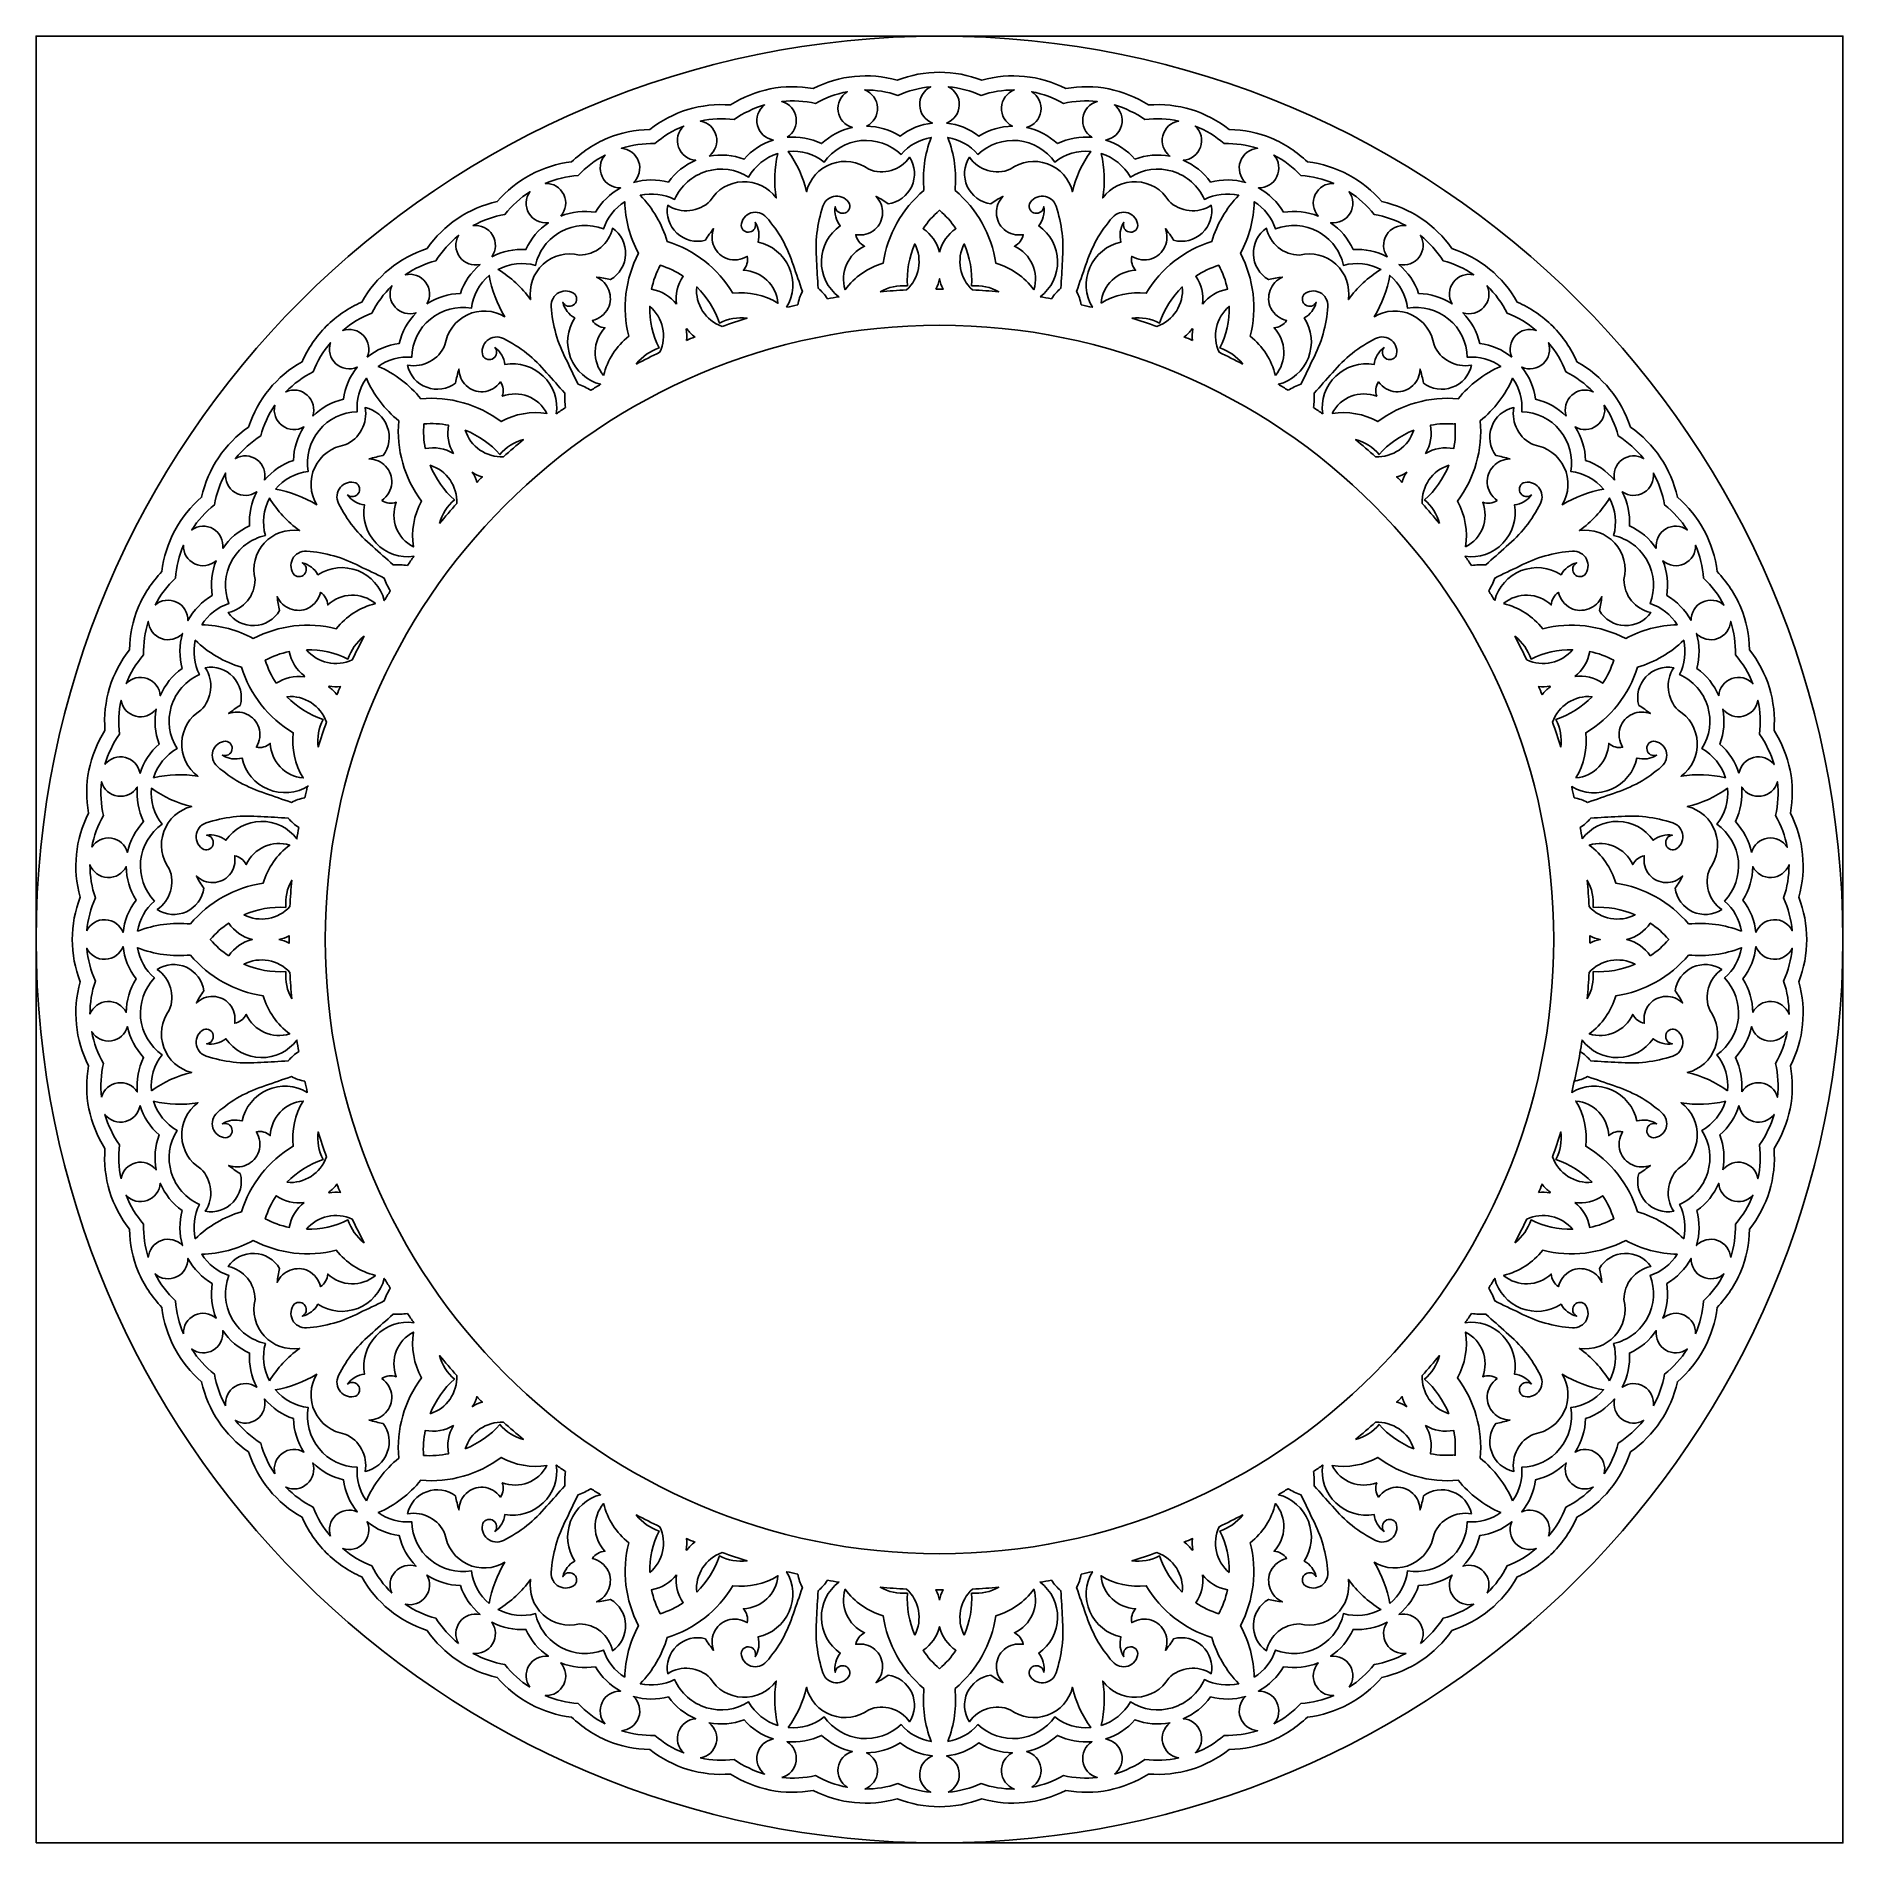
# Model space of a CAD drawing. Extents: x -500 to 500, y -500 to 500.
import ezdxf

# ---------------------------------------------------------------- set-up
doc = ezdxf.new("R2010")
doc.units = 0
doc.layers.add('LAYER_1', color=18, linetype='CONTINUOUS')

msp = doc.modelspace()

# ---------------------------------------------------------------- linework, layer by layer
at = {"layer": 'LAYER_1'}
for points in [[(0, 500, 0.41421), (-500, 0, 0.41421), (0, -500, 0.41421), (500, 0, 0.41421)], [(-183.7, -443.5, 0.09388), (-160.4, -448.3, 0.18943), (-115.7, -461.9, 0.18943), (-69.9, -471, 0.18943), (-23.4, -475.6, 0.09388), (0, -480, 0.09388), (23.4, -475.6, 0.18943), (69.9, -471, 0.18943), (115.7, -461.9, 0.18943), (160.4, -448.3, 0.09388), (183.7, -443.5, 0.09388), (203.6, -430.4, 0.18943), (244.8, -408.4, 0.18943), (283.6, -382.4, 0.18943), (319.8, -352.8, 0.09388), (339.4, -339.4, 0.09388), (352.8, -319.8, 0.18943), (382.4, -283.6, 0.18943), (408.4, -244.8, 0.18943), (430.4, -203.6, 0.09388), (443.5, -183.7, 0.09388), (448.3, -160.4, 0.18943), (461.9, -115.7, 0.18943), (471, -69.9, 0.18943), (475.6, -23.4, 0.09388), (480, 0, 0.09388), (475.6, 23.4, 0.18943), (471, 69.9, 0.18943), (461.9, 115.7, 0.18943), (448.3, 160.4, 0.09388), (443.5, 183.7, 0.09388), (430.4, 203.6, 0.18943), (408.4, 244.8, 0.18943), (382.4, 283.6, 0.18943), (352.8, 319.8, 0.09388), (339.4, 339.4, 0.09388), (319.8, 352.8, 0.18943), (283.6, 382.4, 0.18943), (244.8, 408.4, 0.18943), (203.6, 430.4, 0.09388), (183.7, 443.5, 0.09388), (160.4, 448.3, 0.18943), (115.7, 461.9, 0.18943), (69.9, 471, 0.18943), (23.4, 475.6, 0.09388), (0, 480, 0.09388), (-23.4, 475.6, 0.18943), (-69.9, 471, 0.18943), (-115.7, 461.9, 0.18943), (-160.4, 448.3, 0.09388), (-183.7, 443.5, 0.09388), (-203.6, 430.4, 0.18943), (-244.8, 408.4, 0.18943), (-283.6, 382.4, 0.18943), (-319.8, 352.8, 0.09388), (-339.4, 339.4, 0.09388), (-352.8, 319.8, 0.18943), (-382.4, 283.6, 0.18943), (-408.4, 244.8, 0.18943), (-430.4, 203.6, 0.09388), (-443.5, 183.7, 0.09388), (-448.3, 160.4, 0.18943), (-461.9, 115.7, 0.18943), (-471, 69.9, 0.18943), (-475.6, 23.4, 0.09388), (-480, 0, 0.09388), (-475.6, -23.4, 0.18943), (-471, -69.9, 0.18943), (-461.9, -115.7, 0.18943), (-448.3, -160.4, 0.09388), (-443.5, -183.7, 0.09388), (-430.4, -203.6, 0.18943), (-408.4, -244.8, 0.18943), (-382.4, -283.6, 0.18943), (-352.8, -319.8, 0.09388), (-339.4, -339.4, 0.09388), (-319.8, -352.8, 0.18943), (-283.6, -382.4, 0.18943), (-244.8, -408.4, 0.18943), (-203.6, -430.4, 0.09388)], [(-40.4, 450.1, 0.65539), (-41.4, 470.2, -0.08407), (-23, 467.2, -0.08407), (-4.8, 472, 0.65539), (-3.9, 451.9, 0.13687), (-21.8, 444.7, 0.13687)], [(3.9, 451.9, 0.65539), (4.8, 472, -0.08407), (23, 467.2, -0.08407), (41.4, 470.2, 0.65539), (40.4, 450.1, 0.13687), (21.8, 444.7, 0.13687)], [(-127.5, 433.6, 0.65539), (-132.4, 453, -0.08407), (-113.7, 453.8, -0.08407), (-96.8, 461.9, 0.65539), (-92, 442.5, 0.13687), (-108.2, 431.9, 0.13687)], [(-84.4, 444, 0.65539), (-87.3, 463.8, -0.08407), (-68.6, 462.7, -0.08407), (-51.1, 469.2, 0.65539), (-48.2, 449.4, 0.13687), (-65.3, 440.5, 0.13687)], [(65.3, 440.5, 0.13687), (48.2, 449.4, 0.65539), (51.1, 469.2, -0.08407), (68.6, 462.7, -0.08407), (87.3, 463.8, 0.65539), (84.4, 444, 0.13687)], [(108.2, 431.9, 0.13687), (92, 442.5, 0.65539), (96.8, 461.9, -0.08407), (113.7, 453.8, -0.08407), (132.4, 453, 0.65539), (127.5, 433.6, 0.13687)], [(-169.4, 419, -0.13687), (-150, 419.2, -0.13687), (-134.9, 431.3, -0.65539), (-141.6, 450.2, 0.08407), (-157.6, 440.5, 0.08407), (-176.1, 437.9, -0.65539)], [(150, 419.2, 0.13687), (134.9, 431.3, 0.65539), (141.6, 450.2, -0.08407), (157.6, 440.5, -0.08407), (176.1, 437.9, 0.65539), (169.4, 419, 0.13687)], [(-52.2, 359.6, -0.3797), (-41.5, 383.7, -0.22893), (-46.4, 390.1, 0.2121), (-35.7, 392.9, 0.42103), (-35.1, 411.3, -0.03662), (-28.4, 407.2, 0.55065), (-16.6, 433, -0.35267), (-39.2, 426.3, 0.53669), (-73.6, 413.9, 0.09784), (-83.7, 436.2, -0.19093), (-63.8, 430.3, -0.45854), (-21.3, 434.5, -0.17546), (-4.6, 443.9, 0.11849), (-8.6, 414.6, 0.18438), (-31.2, 374.3, 0.16401)], [(52.2, 359.6, 0.16401), (31.2, 374.3, 0.18438), (8.6, 414.6, 0.11849), (4.6, 443.9, -0.17546), (21.3, 434.5, -0.45854), (63.8, 430.3, -0.19093), (83.7, 436.2, 0.09784), (73.6, 413.9, 0.53669), (39.2, 426.3, -0.35267), (16.6, 433, 0.55065), (28.4, 407.2, -0.03662), (35.1, 411.3, 0.42103), (35.7, 392.9, 0.2121), (46.4, 390.1, -0.22893), (41.5, 383.7, -0.3797)], [(-209.6, 400.4, 0.65539), (-218.2, 418.5, -0.08407), (-200, 422.9, -0.08407), (-185.1, 434.2, 0.65539), (-176.5, 416, 0.13687), (-190.4, 402.5, 0.13687)], [(-114.4, 357.7, 0.18438), (-150.7, 386.4, 0.11849), (-165.6, 411.9, -0.17546), (-146.6, 409.6, -0.45854), (-105.7, 422, -0.19093), (-89.5, 435, 0.09784), (-90.4, 410.5, 0.53669), (-126.9, 408.8, -0.35267), (-150.4, 406.4, 0.55065), (-129.6, 387, -0.03662), (-125, 393.5, 0.42103), (-117.4, 376.7, 0.2121), (-106.4, 378.1, -0.22893), (-108.5, 370.4, -0.3797), (-89.4, 352.2, 0.16401)], [(89.4, 352.2, -0.16401), (114.4, 357.7, -0.18438), (150.7, 386.4, -0.11849), (165.6, 411.9, 0.17546), (146.6, 409.6, 0.45854), (105.7, 422, 0.19093), (89.5, 435, -0.09784), (90.4, 410.5, -0.53669), (126.9, 408.8, 0.35267), (150.4, 406.4, -0.55065), (129.6, 387, 0.03662), (125, 393.5, -0.42103), (117.4, 376.7, -0.2121), (106.4, 378.1, 0.22893), (108.5, 370.4, 0.3797)], [(190.4, 402.5, 0.13687), (176.5, 416, 0.65539), (185.1, 434.2, -0.08407), (200, 422.9, -0.08407), (218.2, 418.5, 0.65539), (209.6, 400.4, 0.13687)], [(-247.8, 377.9, 0.65539), (-258.2, 395.1, -0.08407), (-240.5, 401.3, -0.08407), (-226.7, 413.9, 0.65539), (-216.5, 396.7, 0.13687), (-228.9, 381.9, 0.13687)], [(-61.9, 354.6, 0.05406), (-67.2, 360.5, -0.00309), (-68, 375.6, -0.1064), (-64.5, 405.9, -0.6728), (-49.8, 407.1, -0.44674), (-52.9, 402, -0.44674), (-57.7, 405.7, 0.21154), (-54.9, 395, 0.51272), (-55.7, 355.7, 0.00435)], [(55.7, 355.7, 0.51272), (54.9, 395, 0.21154), (57.7, 405.7, -0.44674), (52.9, 402, -0.44674), (49.8, 407.1, -0.6728), (64.5, 405.9, -0.1064), (68, 375.6, -0.00309), (67.2, 360.5, 0.05406), (61.9, 354.6, 0.00435)], [(228.9, 381.9, 0.13687), (216.5, 396.7, 0.65539), (226.7, 413.9, -0.08407), (240.5, 401.3, -0.08407), (258.2, 395.1, 0.65539), (247.8, 377.9, 0.13687)], [(-185.9, 312.2, -0.16401), (-172, 333.9, -0.18438), (-166.6, 379.8, -0.11849), (-174.2, 408.3, 0.17546), (-186, 393.3, 0.45854), (-223.6, 373.1, 0.19093), (-244.3, 370.9, -0.09784), (-226.3, 354.2, -0.53669), (-199.3, 378.8, 0.35267), (-181, 393.7, -0.55065), (-182.1, 365.3, 0.03662), (-189.8, 366.6, -0.42103), (-183.4, 349.4, -0.2121), (-192.1, 342.6, 0.22893), (-185.2, 338.6, 0.3797)], [(-84.6, 349.9, 0.51272), (-100.4, 386, 0.21154), (-102, 396.9, -0.44674), (-104.9, 391.6, -0.44674), (-109.8, 395.1, -0.6728), (-95.8, 399.7, -0.1064), (-80.9, 373.1, -0.00309), (-75.9, 358.7, 0.05406), (-78.5, 351.3, 0.00435)], [(0, 380.4, 0.18892), (-9.1, 393.4, -0.06784), (0, 403.6, -0.06784), (9.1, 393.4, 0.18892)], [(78.5, 351.3, 0.05406), (75.9, 358.7, -0.00309), (80.9, 373.1, -0.1064), (95.8, 399.7, -0.6728), (109.8, 395.1, -0.44674), (104.9, 391.6, -0.44674), (102, 396.9, 0.21154), (100.4, 386, 0.51272), (84.6, 349.9, 0.00435)], [(185.9, 312.2, 0.3797), (185.2, 338.6, 0.22893), (192.1, 342.6, -0.2121), (183.4, 349.4, -0.42103), (189.8, 366.6, 0.03662), (182.1, 365.3, -0.55065), (181, 393.7, 0.35267), (199.3, 378.8, -0.53669), (226.3, 354.2, -0.09784), (244.3, 370.9, 0.19093), (223.6, 373.1, 0.45854), (186, 393.3, 0.17546), (174.2, 408.3, -0.11849), (166.6, 379.8, -0.18438), (172, 333.9, -0.16401)], [(-283.7, 351.8, 0.65539), (-295.7, 367.9, -0.08407), (-278.7, 375.7, -0.08407), (-266.2, 389.7, 0.65539), (-254.3, 373.6, 0.13687), (-265.2, 357.6, 0.13687)], [(-32.8, 358.5, -0.01008), (-18.3, 359.5, 0.34183), (-13.7, 385, 0.11749), (-17.8, 361.8, 0.15018)], [(18.3, 359.5, -0.34183), (13.7, 385, -0.11749), (17.8, 361.8, -0.15018), (32.8, 358.5, 0.01008)], [(265.2, 357.6, 0.13687), (254.3, 373.6, 0.65539), (266.2, 389.7, -0.08407), (278.7, 375.7, -0.08407), (295.7, 367.9, 0.65539), (283.7, 351.8, 0.13687)], [(-145.6, 351.6, 0.18892), (-159.4, 359.9, -0.07014), (-154.6, 373.2, -0.07014), (-141.8, 367.1, 0.18892)], [(145.6, 351.6, -0.18892), (159.4, 359.9, 0.07014), (154.6, 373.2, 0.07014), (141.8, 367.1, -0.18892)], [(-316.8, 322.3, 0.65539), (-330.3, 337.1, -0.08407), (-314.2, 346.6, -0.08407), (-303.1, 361.8, 0.65539), (-289.7, 346.9, 0.13687), (-299, 329.9, 0.13687)], [(-287.1, 299.3, -0.18438), (-242.6, 286.7, -0.16401), (-217.3, 291.2, 0.3797), (-242, 300.7, 0.22893), (-243, 308.6, -0.2121), (-252.6, 303.1, -0.42103), (-266, 315.7, 0.03662), (-267.8, 308, -0.55065), (-294.4, 317.9, 0.35267), (-273.7, 329.1, -0.53669), (-240.6, 344.7, -0.09784), (-249.2, 367.6, 0.19093), (-259.1, 349.4, 0.45854), (-292.1, 322.3, 0.17546), (-310.6, 317.2, -0.11849)], [(-120.3, 339.3, -0.0101), (-106.5, 343.9, 0.15162), (-121.8, 341.2, 0.11749), (-134.4, 361.2, 0.34361)], [(-2.1, 360, 0.09549), (0, 365.7, 0.09549), (2.1, 360, 0.00149), (0, 360, 0.00149)], [(106.5, 343.9, -0.15162), (121.8, 341.2, -0.11749), (134.4, 361.2, -0.34361), (120.3, 339.3, 0.0101)], [(217.3, 291.2, -0.3797), (242, 300.7, -0.22893), (243, 308.6, 0.2121), (252.6, 303.1, 0.42103), (266, 315.7, -0.03662), (267.8, 308, 0.55065), (294.4, 317.9, -0.35267), (273.7, 329.1, 0.53669), (240.6, 344.7, 0.09784), (249.2, 367.6, -0.19093), (259.1, 349.4, -0.45854), (292.1, 322.3, -0.17546), (310.6, 317.2, 0.11849), (287.1, 299.3, 0.18438), (242.6, 286.7, 0.16401)], [(316.8, 322.3, 0.13687), (299, 329.9, 0.13687), (289.7, 346.9, 0.65539), (303.1, 361.8, -0.08407), (314.2, 346.6, -0.08407), (330.3, 337.1, 0.65539)], [(-200, 307.3, -0.00309), (-206.6, 321, -0.1064), (-214.9, 350.3, -0.6728), (-201.7, 357, -0.44674), (-202.7, 351.1, -0.44674), (-208.5, 352.7, 0.21154), (-201.9, 344, 0.51272), (-187.6, 307.3, 0.00435), (-192.9, 304, 0.05406)], [(-167.8, 318.5, -0.0101), (-154.8, 325, 0.34361), (-160.4, 350.4, 0.11749), (-155.2, 327.4, 0.15162)], [(167.8, 318.5, 0.0101), (154.8, 325, -0.34361), (160.4, 350.4, -0.11749), (155.2, 327.4, -0.15162)], [(192.9, 304, 0.00435), (187.6, 307.3, 0.51272), (201.9, 344, 0.21154), (208.5, 352.7, -0.44674), (202.7, 351.1, -0.44674), (201.7, 357, -0.6728), (214.9, 350.3, -0.1064), (206.6, 321, -0.00309), (200, 307.3, 0.05406)], [(0, 340, 0.41421), (-340, 0, 0.41421), (0, -340, 0.41421), (340, 0, 0.41421)], [(-346.9, 289.7, 0.65539), (-361.8, 303.1, -0.08407), (-346.6, 314.2, -0.08407), (-337.1, 330.3, 0.65539), (-322.3, 316.8, 0.13687), (-329.9, 299, 0.13687)], [(-212.1, 290.9, 0.51272), (-240.5, 318.2, 0.21154), (-246.1, 327.6, -0.44674), (-246.8, 321.7, -0.44674), (-252.7, 323, -0.6728), (-241.4, 332.6, -0.1064), (-217.5, 313.7, -0.00309), (-207.4, 302.4, 0.05406), (-207, 294.5, 0.00435)], [(-140.1, 331.6, 0.09755), (-140.3, 337.8), (-139.7, 338, 0.09755), (-135.4, 333.5, 0.00348)], [(140.1, 331.6, 0.00348), (135.4, 333.5, 0.09755), (139.7, 338), (140.3, 337.8, 0.09755)], [(212.1, 290.9, 0.00435), (207, 294.5, 0.05406), (207.4, 302.4, -0.00309), (217.5, 313.7, -0.1064), (241.4, 332.6, -0.6728), (252.7, 323, -0.44674), (246.8, 321.7, -0.44674), (246.1, 327.6, 0.21154), (240.5, 318.2, 0.51272)], [(346.9, 289.7, 0.13687), (329.9, 299, 0.13687), (322.3, 316.8, 0.65539), (337.1, 330.3, -0.08407), (346.6, 314.2, -0.08407), (361.8, 303.1, 0.65539)], [(-367.6, 249.2, -0.09784), (-344.7, 240.6, -0.53669), (-329.1, 273.7, 0.35267), (-317.9, 294.4, -0.55065), (-308, 267.8, 0.03662), (-315.7, 266, -0.42103), (-303.1, 252.6, -0.2121), (-308.6, 243, 0.22893), (-300.7, 242, 0.3797), (-291.2, 217.3, -0.16401), (-286.7, 242.6, -0.18438), (-299.3, 287.1, -0.11849), (-317.2, 310.6, 0.17546), (-322.3, 292.1, 0.45854), (-349.4, 259.1, 0.19093)], [(291.2, 217.3, 0.16401), (286.7, 242.6, 0.18438), (299.3, 287.1, 0.11849), (317.2, 310.6, -0.17546), (322.3, 292.1, -0.45854), (349.4, 259.1, -0.19093), (367.6, 249.2, 0.09784), (344.7, 240.6, 0.53669), (329.1, 273.7, -0.35267), (317.9, 294.4, 0.55065), (308, 267.8, -0.03662), (315.7, 266, 0.42103), (303.1, 252.6, 0.2121), (308.6, 243, -0.22893), (300.7, 242, -0.3797)], [(-373.6, 254.3, 0.65539), (-389.7, 266.2, -0.08407), (-375.7, 278.7, -0.08407), (-367.9, 295.7, 0.65539), (-351.8, 283.7, 0.13687), (-357.6, 265.2, 0.13687)], [(373.6, 254.3, 0.13687), (357.6, 265.2, 0.13687), (351.8, 283.7, 0.65539), (367.9, 295.7, -0.08407), (375.7, 278.7, -0.08407), (389.7, 266.2, 0.65539)], [(-284.6, 271.7, -0.06784), (-285.4, 285.4, -0.06784), (-271.7, 284.6, 0.18892), (-269, 269, 0.18892)], [(-241.3, 267.2, -0.01008), (-230.3, 276.7, 0.15018), (-243.3, 268.4, 0.11749), (-262.5, 281.9, 0.34183)], [(241.3, 267.2, 0.34183), (262.5, 281.9, 0.11749), (243.3, 268.4, 0.15018), (230.3, 276.7, -0.01008)], [(-276.7, 230.3, -0.15018), (-268.4, 243.3, -0.11749), (-281.9, 262.5, -0.34183), (-267.2, 241.3, 0.01008)], [(276.7, 230.3, 0.01008), (267.2, 241.3, -0.34183), (281.9, 262.5, -0.11749), (268.4, 243.3, -0.15018)], [(-396.7, 216.5, 0.65539), (-413.9, 226.7, -0.08407), (-401.3, 240.5, -0.08407), (-395.1, 258.2, 0.65539), (-377.9, 247.8, 0.13687), (-381.9, 228.9, 0.13687)], [(-302.4, 207.4, -0.00309), (-313.7, 217.5, -0.1064), (-332.6, 241.4, -0.6728), (-323, 252.7, -0.44674), (-321.7, 246.8, -0.44674), (-327.6, 246.1, 0.21154), (-318.2, 240.5, 0.51272), (-290.9, 212.1, 0.00435), (-294.5, 207, 0.05406)], [(-256.1, 253, 0.09549), (-258.6, 258.6, 0.09549), (-253, 256.1, 0.00298)], [(256.1, 253, 0.00298), (253, 256.1, 0.09549), (258.6, 258.6, 0.09549)], [(294.5, 207, 0.00435), (290.9, 212.1, 0.51272), (318.2, 240.5, 0.21154), (327.6, 246.1, -0.44674), (321.7, 246.8, -0.44674), (323, 252.7, -0.6728), (332.6, 241.4, -0.1064), (313.7, 217.5, -0.00309), (302.4, 207.4, 0.05406)], [(396.7, 216.5, 0.13687), (381.9, 228.9, 0.13687), (377.9, 247.8, 0.65539), (395.1, 258.2, -0.08407), (401.3, 240.5, -0.08407), (413.9, 226.7, 0.65539)], [(-408.3, 174.2, -0.11849), (-379.8, 166.6, -0.18438), (-333.9, 172, -0.16401), (-312.2, 185.9, 0.3797), (-338.6, 185.2, 0.22893), (-342.6, 192.1, -0.2121), (-349.4, 183.4, -0.42103), (-366.6, 189.8, 0.03662), (-365.3, 182.1, -0.55065), (-393.7, 181, 0.35267), (-378.8, 199.3, -0.53669), (-354.2, 226.3, -0.09784), (-370.9, 244.3, 0.19093), (-373.1, 223.6, 0.45854), (-393.3, 186, 0.17546)], [(312.2, 185.9, -0.16401), (333.9, 172, -0.18438), (379.8, 166.6, -0.11849), (408.3, 174.2, 0.17546), (393.3, 186, 0.45854), (373.1, 223.6, 0.19093), (370.9, 244.3, -0.09784), (354.2, 226.3, -0.53669), (378.8, 199.3, 0.35267), (393.7, 181, -0.55065), (365.3, 182.1, 0.03662), (366.6, 189.8, -0.42103), (349.4, 183.4, -0.2121), (342.6, 192.1, 0.22893), (338.6, 185.2, 0.3797)], [(-434.2, 185.1, -0.08407), (-422.9, 200, -0.08407), (-418.5, 218.2, 0.65539), (-400.4, 209.6, 0.13687), (-402.5, 190.4, 0.13687), (-416, 176.5, 0.65539)], [(-357, 201.7, 0.44674), (-351.1, 202.7, 0.44674), (-352.7, 208.5, -0.21154), (-344, 201.9, -0.51272), (-307.3, 187.6, -0.00435), (-304, 192.9, -0.05406), (-307.3, 200, 0.00309), (-321, 206.6, 0.1064), (-350.3, 214.9, 0.6728)], [(307.3, 187.6, 0.00435), (304, 192.9, 0.05406), (307.3, 200, -0.00309), (321, 206.6, -0.1064), (350.3, 214.9, -0.6728), (357, 201.7, -0.44674), (351.1, 202.7, -0.44674), (352.7, 208.5, 0.21154), (344, 201.9, 0.51272)], [(416, 176.5, 0.13687), (402.5, 190.4, 0.13687), (400.4, 209.6, 0.65539), (418.5, 218.2, -0.08407), (422.9, 200, -0.08407), (434.2, 185.1, 0.65539)], [(-450.2, 141.6, -0.08407), (-440.5, 157.6, -0.08407), (-437.9, 176.1, 0.65539), (-419, 169.4, 0.13687), (-419.2, 150, 0.13687), (-431.3, 134.9, 0.65539)], [(431.3, 134.9, 0.13687), (419.2, 150, 0.13687), (419, 169.4, 0.65539), (437.9, 176.1, -0.08407), (440.5, 157.6, -0.08407), (450.2, 141.6, 0.65539)], [(-435, 89.5, -0.09784), (-410.5, 90.4, -0.53669), (-408.8, 126.9, 0.35267), (-406.4, 150.4, -0.55065), (-387, 129.6, 0.03662), (-393.5, 125, -0.42103), (-376.7, 117.4, -0.2121), (-378.1, 106.4, 0.22893), (-370.4, 108.5, 0.3797), (-352.2, 89.4, -0.16401), (-357.7, 114.4, -0.18438), (-386.4, 150.7, -0.11849), (-411.9, 165.6, 0.17546), (-409.6, 146.6, 0.45854), (-422, 105.7, 0.19093)], [(-350.4, 160.4, 0.34361), (-325, 154.8, -0.0101), (-318.5, 167.8, 0.15162), (-327.4, 155.2, 0.11749)], [(325, 154.8, 0.0101), (318.5, 167.8, -0.15162), (327.4, 155.2, -0.11749), (350.4, 160.4, -0.34361)], [(352.2, 89.4, 0.16401), (357.7, 114.4, 0.18438), (386.4, 150.7, 0.11849), (411.9, 165.6, -0.17546), (409.6, 146.6, -0.45854), (422, 105.7, -0.19093), (435, 89.5, 0.09784), (410.5, 90.4, 0.53669), (408.8, 126.9, -0.35267), (406.4, 150.4, 0.55065), (387, 129.6, -0.03662), (393.5, 125, 0.42103), (376.7, 117.4, 0.2121), (378.1, 106.4, -0.22893), (370.4, 108.5, -0.3797)], [(-367.1, 141.8, -0.18892), (-351.7, 145.3), (-351.5, 145.9, -0.18892), (-359.9, 159.4, 0.07014), (-373.2, 154.6, 0.07014)], [(351.6, 145.6, 0.18892), (359.9, 159.4, -0.07014), (373.2, 154.6, -0.07014), (367.1, 141.8, 0.18892)], [(-333.5, 135.4, 0.09755), (-338, 139.7), (-337.8, 140.3, 0.09755), (-331.6, 140.1, 0.00348)], [(333.5, 135.4, 0.00348), (331.6, 140.1, 0.09755), (337.8, 140.3), (338, 139.7, 0.09755)], [(-461.9, 96.8, -0.65539), (-442.5, 92, -0.13687), (-431.9, 108.2, -0.13687), (-433.6, 127.5, -0.65539), (-453, 132.4, 0.08407), (-453.8, 113.7, 0.08407)], [(-343.9, 106.5, -0.15162), (-341.2, 121.8, -0.11749), (-361.2, 134.4, -0.34361), (-339.3, 120.3, 0.0101)], [(343.9, 106.5, 0.0101), (339.3, 120.3, -0.34361), (361.2, 134.4, -0.11749), (341.2, 121.8, -0.15162)], [(442.5, 92, 0.13687), (431.9, 108.2, 0.13687), (433.6, 127.5, 0.65539), (453, 132.4, -0.08407), (453.8, 113.7, -0.08407), (461.9, 96.8, 0.65539)], [(358.7, 75.9, 0.05406), (351.3, 78.5, 0.00435), (349.9, 84.6, 0.51272), (386, 100.4, 0.21154), (396.9, 102, -0.44674), (391.6, 104.9, -0.44674), (395.1, 109.8, -0.6728), (399.7, 95.8, -0.1064), (373.1, 80.9, -0.00309)], [(-469.2, 51.1, -0.08407), (-462.7, 68.6, -0.08407), (-463.8, 87.3, 0.65539), (-444, 84.4, 0.13687), (-440.5, 65.3, 0.13687), (-449.4, 48.2, 0.65539)], [(-443.9, 4.6, -0.11849), (-414.6, 8.6, -0.18438), (-374.3, 31.2, -0.16401), (-359.6, 52.2, 0.3797), (-383.7, 41.5, 0.22893), (-390.1, 46.4, -0.2121), (-392.9, 35.7, -0.42103), (-411.3, 35.1, 0.03662), (-407.2, 28.4, -0.55065), (-433, 16.6, 0.35267), (-426.3, 39.2, -0.53669), (-413.9, 73.6, -0.09784), (-436.2, 83.7, 0.19093), (-430.3, 63.8, 0.45854), (-434.5, 21.3, 0.17546)], [(443.9, 4.6, 0.11849), (414.6, 8.6, 0.18438), (374.3, 31.2, 0.16401), (359.6, 52.2, -0.3797), (383.7, 41.5, -0.22893), (390.1, 46.4, 0.2121), (392.9, 35.7, 0.42103), (411.3, 35.1, -0.03662), (407.2, 28.4, 0.55065), (433, 16.6, -0.35267), (426.3, 39.2, 0.53669), (413.9, 73.6, 0.09784), (436.2, 83.7, -0.19093), (430.3, 63.8, -0.45854), (434.5, 21.3, -0.17546)], [(449.4, 48.2, 0.13687), (440.5, 65.3, 0.13687), (444, 84.4, 0.65539), (463.8, 87.3, -0.08407), (462.7, 68.6, -0.08407), (469.2, 51.1, 0.65539)], [(-407.1, 49.8, 0.44674), (-402, 52.9, 0.44674), (-405.7, 57.7, -0.21154), (-395, 54.9, -0.51272), (-355.7, 55.7, -0.00435), (-354.6, 61.9, -0.05406), (-360.5, 67.2, 0.00309), (-375.6, 68, 0.1064), (-405.9, 64.5, 0.6728)], [(355.7, 55.7, 0.00435), (354.6, 61.9, 0.05406), (360.5, 67.2, -0.00309), (375.6, 68, -0.1064), (405.9, 64.5, -0.6728), (407.1, 49.8, -0.44674), (402, 52.9, -0.44674), (405.7, 57.7, 0.21154), (395, 54.9, 0.51272)], [(-472, 4.8, -0.08407), (-467.2, 23, -0.08407), (-470.2, 41.4, 0.65539), (-450.1, 40.4, 0.13687), (-444.7, 21.8, 0.13687), (-451.9, 3.9, 0.65539)], [(451.9, 3.9, 0.13687), (444.7, 21.8, 0.13687), (450.1, 40.4, 0.65539), (470.2, 41.4, -0.08407), (467.2, 23, -0.08407), (472, 4.8, 0.65539)], [(-385, 13.7, 0.34183), (-359.5, 18.3, -0.01008), (-358.5, 32.8, 0.15018), (-361.8, 17.8, 0.11749)], [(359.5, 18.3, 0.34183), (385, 13.7, 0.11749), (361.8, 17.8, 0.15018), (358.5, 32.8, -0.01008)], [(-393.4, -9.1, -0.06784), (-403.6, 0, -0.06784), (-393.4, 9.1, 0.18892), (-380.4, 0, 0.18892)], [(-365.7, 0, 0.09549), (-360, 2.1, 0.00149), (-360, 0, 0.00149), (-360, -2.1, 0.09549)], [(360, -2.1, 0.00149), (360, 0, 0.00149), (360, 2.1, 0.09549), (365.7, 0, 0.09549)], [(393.4, -9.1, 0.18892), (380.4, 0, 0.18892), (393.4, 9.1, -0.06784), (403.6, 0, -0.06784)], [(-470.2, -41.4, -0.65539), (-450.1, -40.4, -0.13687), (-444.7, -21.8, -0.13687), (-451.9, -3.9, -0.65539), (-472, -4.8, 0.08407), (-467.2, -23, 0.08407)], [(-436.2, -83.7, -0.09784), (-413.9, -73.6, -0.53669), (-426.3, -39.2, 0.35267), (-433, -16.6, -0.55065), (-407.2, -28.4, 0.03662), (-411.3, -35.1, -0.42103), (-392.9, -35.7, -0.2121), (-390.1, -46.4, 0.22893), (-383.7, -41.5, 0.3797), (-359.6, -52.2, -0.16401), (-374.3, -31.2, -0.18438), (-414.6, -8.6, -0.11849), (-443.9, -4.6, 0.17546), (-434.5, -21.3, 0.45854), (-430.3, -63.8, 0.19093)], [(436.2, -83.7, 0.09784), (413.9, -73.6, 0.53669), (426.3, -39.2, -0.35267), (433, -16.6, 0.55065), (407.2, -28.4, -0.03662), (411.3, -35.1, 0.42103), (392.9, -35.7, 0.2121), (390.1, -46.4, -0.22893), (383.7, -41.5, -0.3797), (359.6, -52.2, 0.16401), (374.3, -31.2, 0.18438), (414.6, -8.6, 0.11849), (443.9, -4.6, -0.17546), (434.5, -21.3, -0.45854), (430.3, -63.8, -0.19093)], [(450.1, -40.4, 0.13687), (444.7, -21.8, 0.13687), (451.9, -3.9, 0.65539), (472, -4.8, -0.08407), (467.2, -23, -0.08407), (470.2, -41.4, 0.65539)], [(-358.5, -32.8, -0.01008), (-359.5, -18.3, 0.34183), (-385, -13.7, 0.11749), (-361.8, -17.8, 0.15018)], [(358.5, -32.8, 0.01008), (359.5, -18.3, -0.34183), (385, -13.7, -0.11749), (361.8, -17.8, -0.15018)], [(-463.8, -87.3, -0.65539), (-444, -84.4, -0.13687), (-440.5, -65.3, -0.13687), (-449.4, -48.2, -0.65539), (-469.2, -51.1, 0.08407), (-462.7, -68.6, 0.08407)], [(-405.9, -64.5, 0.1064), (-375.6, -68, 0.00309), (-360.5, -67.2, -0.05406), (-354.6, -61.9, -0.00435), (-355.7, -55.7, -0.51272), (-395, -54.9, -0.21154), (-405.7, -57.7, 0.44674), (-402, -52.9, 0.44674), (-407.1, -49.8, 0.6728)], [(444, -84.4, 0.13687), (440.5, -65.3, 0.13687), (449.4, -48.2, 0.65539), (469.2, -51.1, -0.08407), (462.7, -68.6, -0.08407), (463.8, -87.3, 0.65539)], [(-395.1, -109.8, 0.44674), (-391.6, -104.9, 0.44674), (-396.9, -102, -0.21154), (-386, -100.4, -0.51272), (-349.9, -84.6, -0.00435), (-351.3, -78.5, -0.05406), (-358.7, -75.9, 0.00309), (-373.1, -80.9, 0.1064), (-399.7, -95.8, 0.6728)], [(-411.9, -165.6, -0.17546), (-409.6, -146.6, -0.45854), (-422, -105.7, -0.19093), (-435, -89.5, 0.09784), (-410.5, -90.4, 0.53669), (-408.8, -126.9, -0.35267), (-406.4, -150.4, 0.55065), (-387, -129.6, -0.03662), (-393.5, -125, 0.42103), (-376.7, -117.4, 0.2121), (-378.1, -106.4, -0.22893), (-370.4, -108.5, -0.3797), (-352.2, -89.4, 0.16401), (-357.7, -114.4, 0.18438), (-386.4, -150.7, 0.11849)], [(411.9, -165.6, 0.17546), (409.6, -146.6, 0.45854), (422, -105.7, 0.19093), (435, -89.5, -0.09784), (410.5, -90.4, -0.53669), (408.8, -126.9, 0.35267), (406.4, -150.4, -0.55065), (387, -129.6, 0.03662), (393.5, -125, -0.42103), (376.7, -117.4, -0.2121), (378.1, -106.4, 0.22893), (370.4, -108.5, 0.3797), (352.2, -89.4, -0.16401), (357.7, -114.4, -0.18438), (386.4, -150.7, -0.11849)], [(-453, -132.4, -0.08407), (-453.8, -113.7, -0.08407), (-461.9, -96.8, 0.65539), (-442.5, -92, 0.13687), (-431.9, -108.2, 0.13687), (-433.6, -127.5, 0.65539)], [(433.6, -127.5, 0.13687), (431.9, -108.2, 0.13687), (442.5, -92, 0.65539), (461.9, -96.8, -0.08407), (453.8, -113.7, -0.08407), (453, -132.4, 0.65539)], [(-361.2, -134.4, 0.34361), (-339.3, -120.3, -0.0101), (-343.9, -106.5, 0.15162), (-341.2, -121.8, 0.11749)], [(361.2, -134.4, 0.11749), (341.2, -121.8, 0.15162), (343.9, -106.5, -0.0101), (339.3, -120.3, 0.34361)], [(-437.9, -176.1, -0.65539), (-419, -169.4, -0.13687), (-419.2, -150, -0.13687), (-431.3, -134.9, -0.65539), (-450.2, -141.6, 0.08407), (-440.5, -157.6, 0.08407)], [(-338, -139.7, 0.09755), (-333.5, -135.4, 0.00348), (-331.6, -140.1, 0.09755), (-337.8, -140.3)], [(331.6, -140.1, -0.09755), (337.8, -140.3), (338, -139.7, -0.09755), (333.5, -135.4, -0.00348)], [(437.9, -176.1, 0.65539), (419, -169.4, 0.13687), (419.2, -150, 0.13687), (431.3, -134.9, 0.65539), (450.2, -141.6, -0.08407), (440.5, -157.6, -0.08407)], [(-351.6, -145.6, -0.18892), (-367.1, -141.8, 0.07014), (-373.2, -154.6, 0.07014), (-359.9, -159.4, -0.18892)], [(351.6, -145.6, 0.18892), (367.1, -141.8, -0.07014), (373.2, -154.6, -0.07014), (359.9, -159.4, 0.18892)], [(-350.4, -160.4, 0.11749), (-327.4, -155.2, 0.15162), (-318.5, -167.8, -0.0101), (-325, -154.8, 0.34361)], [(318.5, -167.8, 0.15162), (327.4, -155.2, 0.11749), (350.4, -160.4, 0.34361), (325, -154.8, -0.0101)], [(-370.9, -244.3, -0.09784), (-354.2, -226.3, -0.53669), (-378.8, -199.3, 0.35267), (-393.7, -181, -0.55065), (-365.3, -182.1, 0.03662), (-366.6, -189.8, -0.42103), (-349.4, -183.4, -0.2121), (-342.6, -192.1, 0.22893), (-338.6, -185.2, 0.3797), (-312.2, -185.9, -0.16401), (-333.9, -172, -0.18438), (-379.8, -166.6, -0.11849), (-408.3, -174.2, 0.17546), (-393.3, -186, 0.45854), (-373.1, -223.6, 0.19093)], [(370.9, -244.3, 0.09784), (354.2, -226.3, 0.53669), (378.8, -199.3, -0.35267), (393.7, -181, 0.55065), (365.3, -182.1, -0.03662), (366.6, -189.8, 0.42103), (349.4, -183.4, 0.2121), (342.6, -192.1, -0.22893), (338.6, -185.2, -0.3797), (312.2, -185.9, 0.16401), (333.9, -172, 0.18438), (379.8, -166.6, 0.11849), (408.3, -174.2, -0.17546), (393.3, -186, -0.45854), (373.1, -223.6, -0.19093)], [(-418.5, -218.2, -0.08407), (-422.9, -200, -0.08407), (-434.2, -185.1, 0.65539), (-416, -176.5, 0.13687), (-402.5, -190.4, 0.13687), (-400.4, -209.6, 0.65539)], [(418.5, -218.2, 0.08407), (422.9, -200, 0.08407), (434.2, -185.1, -0.65539), (416, -176.5, -0.13687), (402.5, -190.4, -0.13687), (400.4, -209.6, -0.65539)], [(-350.3, -214.9, -0.6728), (-357, -201.7, -0.44674), (-351.1, -202.7, -0.44674), (-352.7, -208.5, 0.21154), (-344, -201.9, 0.51272), (-307.3, -187.6, 0.00435), (-304, -192.9, 0.05406), (-307.3, -200, -0.00309), (-321, -206.6, -0.1064)], [(321, -206.6, 0.1064), (350.3, -214.9, 0.6728), (357, -201.7, 0.44674), (351.1, -202.7, 0.44674), (352.7, -208.5, -0.21154), (344, -201.9, -0.51272), (307.3, -187.6, -0.00435), (304, -192.9, -0.05406), (307.3, -200, 0.00309)], [(-323, -252.7, 0.44674), (-321.7, -246.8, 0.44674), (-327.6, -246.1, -0.21154), (-318.2, -240.5, -0.51272), (-290.9, -212.1, -0.00435), (-294.5, -207, -0.05406), (-302.4, -207.4, 0.00309), (-313.7, -217.5, 0.1064), (-332.6, -241.4, 0.6728)], [(327.6, -246.1, 0.21154), (318.2, -240.5, 0.51272), (290.9, -212.1, 0.00435), (294.5, -207, 0.05406), (302.4, -207.4, -0.00309), (313.7, -217.5, -0.1064), (332.6, -241.4, -0.6728), (323, -252.7, -0.44674), (321.7, -246.8, -0.44674)], [(-395.1, -258.2, -0.08407), (-401.3, -240.5, -0.08407), (-413.9, -226.7, 0.65539), (-396.7, -216.5, 0.13687), (-381.9, -228.9, 0.13687), (-377.9, -247.8, 0.65539)], [(-317.2, -310.6, -0.11849), (-299.3, -287.1, -0.18438), (-286.7, -242.6, -0.16401), (-291.2, -217.3, 0.3797), (-300.7, -242, 0.22893), (-308.6, -243, -0.2121), (-303.1, -252.6, -0.42103), (-315.7, -266, 0.03662), (-308, -267.8, -0.55065), (-317.9, -294.4, 0.35267), (-329.1, -273.7, -0.53669), (-344.7, -240.6, -0.09784), (-367.6, -249.2, 0.19093), (-349.4, -259.1, 0.45854), (-322.3, -292.1, 0.17546)], [(317.2, -310.6, 0.17546), (322.3, -292.1, 0.45854), (349.4, -259.1, 0.19093), (367.6, -249.2, -0.09784), (344.7, -240.6, -0.53669), (329.1, -273.7, 0.35267), (317.9, -294.4, -0.55065), (308, -267.8, 0.03662), (315.7, -266, -0.42103), (303.1, -252.6, -0.2121), (308.6, -243, 0.22893), (300.7, -242, 0.3797), (291.2, -217.3, -0.16401), (286.7, -242.6, -0.18438), (299.3, -287.1, -0.11849)], [(395.1, -258.2, 0.08407), (401.3, -240.5, 0.08407), (413.9, -226.7, -0.65539), (396.7, -216.5, -0.13687), (381.9, -228.9, -0.13687), (377.9, -247.8, -0.65539)], [(-281.9, -262.5, 0.34183), (-267.2, -241.3, -0.01008), (-276.7, -230.3, 0.15018), (-268.4, -243.3, 0.11749)], [(281.9, -262.5, 0.11749), (268.4, -243.3, 0.15018), (276.7, -230.3, -0.01008), (267.2, -241.3, 0.34183)], [(-367.9, -295.7, -0.08407), (-375.7, -278.7, -0.08407), (-389.7, -266.2, 0.65539), (-373.6, -254.3, 0.13687), (-357.6, -265.2, 0.13687), (-351.8, -283.7, 0.65539)], [(-258.6, -258.6, 0.09549), (-256.1, -253, 0.00298), (-253, -256.1, 0.09549)], [(258.6, -258.6, 0.09549), (253, -256.1, 0.00298), (256.1, -253, 0.09549)], [(367.9, -295.7, 0.65539), (351.8, -283.7, 0.13687), (357.6, -265.2, 0.13687), (373.6, -254.3, 0.65539), (389.7, -266.2, -0.08407), (375.7, -278.7, -0.08407)], [(-285.6, -285.6, 0.07014), (-271.7, -284.6, -0.18892), (-269, -269, -0.18892), (-284.6, -271.7, 0.07014)], [(-262.5, -281.9, -0.34183), (-241.3, -267.2, 0.01008), (-230.3, -276.7, -0.15018), (-243.3, -268.4, -0.11749)], [(230.3, -276.7, 0.15018), (243.3, -268.4, 0.11749), (262.5, -281.9, 0.34183), (241.3, -267.2, -0.01008)], [(-337.1, -330.3, -0.08407), (-346.6, -314.2, -0.08407), (-361.8, -303.1, 0.65539), (-346.9, -289.7, 0.13687), (-329.9, -299, 0.13687), (-322.3, -316.8, 0.65539)], [(-249.2, -367.6, -0.09784), (-240.6, -344.7, -0.53669), (-273.7, -329.1, 0.35267), (-294.4, -317.9, -0.55065), (-267.8, -308, 0.03662), (-266, -315.7, -0.42103), (-252.6, -303.1, -0.2121), (-243, -308.6, 0.22893), (-242, -300.7, 0.3797), (-217.3, -291.2, -0.16401), (-242.6, -286.7, -0.18438), (-287.1, -299.3, -0.11849), (-310.6, -317.2, 0.17546), (-292.1, -322.3, 0.45854), (-259.1, -349.4, 0.19093)], [(249.2, -367.6, 0.09784), (240.6, -344.7, 0.53669), (273.7, -329.1, -0.35267), (294.4, -317.9, 0.55065), (267.8, -308, -0.03662), (266, -315.7, 0.42103), (252.6, -303.1, 0.2121), (243, -308.6, -0.22893), (242, -300.7, -0.3797), (217.3, -291.2, 0.16401), (242.6, -286.7, 0.18438), (287.1, -299.3, 0.11849), (310.6, -317.2, -0.17546), (292.1, -322.3, -0.45854), (259.1, -349.4, -0.19093)], [(337.1, -330.3, 0.08407), (346.6, -314.2, 0.08407), (361.8, -303.1, -0.65539), (346.9, -289.7, -0.13687), (329.9, -299, -0.13687), (322.3, -316.8, -0.65539)], [(-241.4, -332.6, 0.1064), (-217.5, -313.7, 0.00309), (-207.4, -302.4, -0.05406), (-207, -294.5, -0.00435), (-212.1, -290.9, -0.51272), (-240.5, -318.2, -0.21154), (-246.1, -327.6, 0.44674), (-246.8, -321.7, 0.44674), (-252.7, -323, 0.6728)], [(241.4, -332.6, -0.1064), (217.5, -313.7, -0.00309), (207.4, -302.4, 0.05406), (207, -294.5, 0.00435), (212.1, -290.9, 0.51272), (240.5, -318.2, 0.21154), (246.1, -327.6, -0.44674), (246.8, -321.7, -0.44674), (252.7, -323, -0.6728)], [(-201.7, -357, 0.44674), (-202.7, -351.1, 0.44674), (-208.5, -352.7, -0.21154), (-201.9, -344, -0.51272), (-187.6, -307.3, -0.00435), (-192.9, -304, -0.05406), (-200, -307.3, 0.00309), (-206.6, -321, 0.1064), (-214.9, -350.3, 0.6728)], [(208.5, -352.7, 0.21154), (201.9, -344, 0.51272), (187.6, -307.3, 0.00435), (192.9, -304, 0.05406), (200, -307.3, -0.00309), (206.6, -321, -0.1064), (214.9, -350.3, -0.6728), (201.7, -357, -0.44674), (202.7, -351.1, -0.44674)], [(-174.2, -408.3, -0.11849), (-166.6, -379.8, -0.18438), (-172, -333.9, -0.16401), (-185.9, -312.2, 0.3797), (-185.2, -338.6, 0.22893), (-192.1, -342.6, -0.2121), (-183.4, -349.4, -0.42103), (-189.8, -366.6, 0.03662), (-182.1, -365.3, -0.55065), (-181, -393.7, 0.35267), (-199.3, -378.8, -0.53669), (-226.3, -354.2, -0.09784), (-244.3, -370.9, 0.19093), (-223.6, -373.1, 0.45854), (-186, -393.3, 0.17546)], [(-160.4, -350.4, 0.34361), (-154.8, -325, -0.0101), (-167.8, -318.5, 0.15162), (-155.2, -327.4, 0.11749)], [(160.4, -350.4, 0.11749), (155.2, -327.4, 0.15162), (167.8, -318.5, -0.0101), (154.8, -325, 0.34361)], [(174.2, -408.3, 0.17546), (186, -393.3, 0.45854), (223.6, -373.1, 0.19093), (244.3, -370.9, -0.09784), (226.3, -354.2, -0.53669), (199.3, -378.8, 0.35267), (181, -393.7, -0.55065), (182.1, -365.3, 0.03662), (189.8, -366.6, -0.42103), (183.4, -349.4, -0.2121), (192.1, -342.6, 0.22893), (185.2, -338.6, 0.3797), (185.9, -312.2, -0.16401), (172, -333.9, -0.18438), (166.6, -379.8, -0.11849)], [(-303.1, -361.8, -0.65539), (-289.7, -346.9, -0.13687), (-299, -329.9, -0.13687), (-316.8, -322.3, -0.65539), (-330.3, -337.1, 0.08407), (-314.2, -346.6, 0.08407)], [(303.1, -361.8, 0.65539), (289.7, -346.9, 0.13687), (299, -329.9, 0.13687), (316.8, -322.3, 0.65539), (330.3, -337.1, -0.08407), (314.2, -346.6, -0.08407)], [(-139.7, -338), (-140.3, -337.8, 0.09755), (-140.1, -331.6, 0.00348), (-135.4, -333.5, 0.09755)], [(-134.4, -361.2, -0.34361), (-120.3, -339.3, 0.0101), (-106.5, -343.9, -0.15162), (-121.8, -341.2, -0.11749)], [(134.4, -361.2, 0.34361), (120.3, -339.3, -0.0101), (106.5, -343.9, 0.15162), (121.8, -341.2, 0.11749)], [(139.7, -338), (140.3, -337.8, -0.09755), (140.1, -331.6, -0.00348), (135.4, -333.5, -0.09755)], [(-95.8, -399.7, -0.6728), (-109.8, -395.1, -0.44674), (-104.9, -391.6, -0.44674), (-102, -396.9, 0.21154), (-100.4, -386, 0.51272), (-84.6, -349.9, 0.00435), (-78.5, -351.3, 0.05406), (-75.9, -358.7, -0.00309), (-80.9, -373.1, -0.1064)], [(95.8, -399.7, 0.6728), (109.8, -395.1, 0.44674), (104.9, -391.6, 0.44674), (102, -396.9, -0.21154), (100.4, -386, -0.51272), (84.6, -349.9, -0.00435), (78.5, -351.3, -0.05406), (75.9, -358.7, 0.00309), (80.9, -373.1, 0.1064)], [(-266.2, -389.7, -0.65539), (-254.3, -373.6, -0.13687), (-265.2, -357.6, -0.13687), (-283.7, -351.8, -0.65539), (-295.7, -367.9, 0.08407), (-278.7, -375.7, 0.08407)], [(-165.6, -411.9, 0.17546), (-146.6, -409.6, 0.45854), (-105.7, -422, 0.19093), (-89.5, -435, -0.09784), (-90.4, -410.5, -0.53669), (-126.9, -408.8, 0.35267), (-150.4, -406.4, -0.55065), (-129.6, -387, 0.03662), (-125, -393.5, -0.42103), (-117.4, -376.7, -0.2121), (-106.4, -378.1, 0.22893), (-108.5, -370.4, 0.3797), (-89.4, -352.2, -0.16401), (-114.4, -357.7, -0.18438), (-150.7, -386.4, -0.11849)], [(-145.6, -351.6, 0.18892), (-141.8, -367.1, -0.07014), (-154.6, -373.2, -0.07014), (-159.4, -359.9, 0.18892)], [(-83.7, -436.2, 0.19093), (-63.8, -430.3, 0.45854), (-21.3, -434.5, 0.17546), (-4.6, -443.9, -0.11849), (-8.6, -414.6, -0.18438), (-31.2, -374.3, -0.16401), (-52.2, -359.6, 0.3797), (-41.5, -383.7, 0.22893), (-46.4, -390.1, -0.2121), (-35.7, -392.9, -0.42103), (-35.1, -411.3, 0.03662), (-28.4, -407.2, -0.55065), (-16.6, -433, 0.35267), (-39.2, -426.3, -0.53669), (-73.6, -413.9, -0.09784)], [(-64.5, -405.9, 0.6728), (-49.8, -407.1, 0.44674), (-52.9, -402, 0.44674), (-57.7, -405.7, -0.21154), (-54.9, -395, -0.51272), (-55.7, -355.7, -0.00435), (-61.9, -354.6, -0.05406), (-67.2, -360.5, 0.00309), (-68, -375.6, 0.1064)], [(-13.7, -385, 0.34183), (-18.3, -359.5, -0.01008), (-32.8, -358.5, 0.15018), (-17.8, -361.8, 0.11749)], [(0, -365.7, 0.09549), (-2.1, -360, 0.00149), (0, -360, 0.00149), (2.1, -360, 0.09549)], [(4.6, -443.9, 0.11849), (8.6, -414.6, 0.18438), (31.2, -374.3, 0.16401), (52.2, -359.6, -0.3797), (41.5, -383.7, -0.22893), (46.4, -390.1, 0.2121), (35.7, -392.9, 0.42103), (35.1, -411.3, -0.03662), (28.4, -407.2, 0.55065), (16.6, -433, -0.35267), (39.2, -426.3, 0.53669), (73.6, -413.9, 0.09784), (83.7, -436.2, -0.19093), (63.8, -430.3, -0.45854), (21.3, -434.5, -0.17546)], [(13.7, -385, -0.34183), (18.3, -359.5, 0.01008), (32.8, -358.5, -0.15018), (17.8, -361.8, -0.11749)], [(57.7, -405.7, 0.21154), (54.9, -395, 0.51272), (55.7, -355.7, 0.00435), (61.9, -354.6, 0.05406), (67.2, -360.5, -0.00309), (68, -375.6, -0.1064), (64.5, -405.9, -0.6728), (49.8, -407.1, -0.44674), (52.9, -402, -0.44674)], [(89.5, -435, 0.19093), (105.7, -422, 0.45854), (146.6, -409.6, 0.17546), (165.6, -411.9, -0.11849), (150.7, -386.4, -0.18438), (114.4, -357.7, -0.16401), (89.4, -352.2, 0.3797), (108.5, -370.4, 0.22893), (106.4, -378.1, -0.2121), (117.4, -376.7, -0.42103), (125, -393.5, 0.03662), (129.6, -387, -0.55065), (150.4, -406.4, 0.35267), (126.9, -408.8, -0.53669), (90.4, -410.5, -0.09784)], [(145.6, -351.6, 0.18892), (159.4, -359.9, -0.07014), (154.6, -373.2, -0.07014), (141.8, -367.1, 0.18892)], [(266.2, -389.7, 0.65539), (254.3, -373.6, 0.13687), (265.2, -357.6, 0.13687), (283.7, -351.8, 0.65539), (295.7, -367.9, -0.08407), (278.7, -375.7, -0.08407)], [(-226.7, -413.9, -0.65539), (-216.5, -396.7, -0.13687), (-228.9, -381.9, -0.13687), (-247.8, -377.9, -0.65539), (-258.2, -395.1, 0.08407), (-240.5, -401.3, 0.08407)], [(226.7, -413.9, 0.08407), (240.5, -401.3, 0.08407), (258.2, -395.1, -0.65539), (247.8, -377.9, -0.13687), (228.9, -381.9, -0.13687), (216.5, -396.7, -0.65539)], [(0, -403.6, 0.06784), (9.1, -393.4, -0.18892), (0, -380.4, -0.18892), (-9.1, -393.4, 0.06784)], [(-185.1, -434.2, -0.08407), (-200, -422.9, -0.08407), (-218.2, -418.5, 0.65539), (-209.6, -400.4, 0.13687), (-190.4, -402.5, 0.13687), (-176.5, -416, 0.65539)], [(185.1, -434.2, 0.65539), (176.5, -416, 0.13687), (190.4, -402.5, 0.13687), (209.6, -400.4, 0.65539), (218.2, -418.5, -0.08407), (200, -422.9, -0.08407)], [(-176.1, -437.9, 0.65539), (-169.4, -419, 0.13687), (-150, -419.2, 0.13687), (-134.9, -431.3, 0.65539), (-141.6, -450.2, -0.08407), (-157.6, -440.5, -0.08407)], [(141.6, -450.2, 0.08407), (157.6, -440.5, 0.08407), (176.1, -437.9, -0.65539), (169.4, -419, -0.13687), (150, -419.2, -0.13687), (134.9, -431.3, -0.65539)], [(-132.4, -453, 0.65539), (-127.5, -433.6, 0.13687), (-108.2, -431.9, 0.13687), (-92, -442.5, 0.65539), (-96.8, -461.9, -0.08407), (-113.7, -453.8, -0.08407)], [(96.8, -461.9, 0.08407), (113.7, -453.8, 0.08407), (132.4, -453, -0.65539), (127.5, -433.6, -0.13687), (108.2, -431.9, -0.13687), (92, -442.5, -0.65539)], [(-87.3, -463.8, 0.08407), (-68.6, -462.7, 0.08407), (-51.1, -469.2, -0.65539), (-48.2, -449.4, -0.13687), (-65.3, -440.5, -0.13687), (-84.4, -444, -0.65539)], [(-41.4, -470.2, 0.08407), (-23, -467.2, 0.08407), (-4.8, -472, -0.65539), (-3.9, -451.9, -0.13687), (-21.8, -444.7, -0.13687), (-40.4, -450.1, -0.65539)], [(4.8, -472, 0.08407), (23, -467.2, 0.08407), (41.4, -470.2, -0.65539), (40.4, -450.1, -0.13687), (21.8, -444.7, -0.13687), (3.9, -451.9, -0.65539)], [(51.1, -469.2, 0.65539), (48.2, -449.4, 0.13687), (65.3, -440.5, 0.13687), (84.4, -444, 0.65539), (87.3, -463.8, -0.08407), (68.6, -462.7, -0.08407)]]:
    msp.add_lwpolyline(points, format="xyb", close=True, dxfattribs=at)
msp.add_lwpolyline([(-500, -500), (500, -500), (500, 500), (-500, 500)], close=True, dxfattribs=at)
for points in [[(285.8, 285.3, 0.07014), (271.7, 284.6, -0.18892), (269, 269, -0.18892), (284.6, 271.7, 0.07014), (285.3, 285.8)], [(-349.9, 84.6, 0.00435), (-351.3, 78.5, 0.05406), (-358.7, 75.9, -0.00309), (-373.1, 80.9, -0.1064), (-399.7, 95.8, -0.6728), (-395.1, 109.8, -0.44674), (-391.6, 104.9, -0.44674), (-396.9, 102, 0.21154), (-386, 100.4, 0.52351), (-349.2, 85.1)], [(351.3, -78.5, 0.05406), (358.7, -75.9, -0.00309), (373.1, -80.9, -0.1064), (399.7, -95.8, -0.6728), (395.1, -109.8, -0.44674), (391.6, -104.9, -0.44674), (396.9, -102, 0.21154), (386, -100.4, 0.51272), (349.9, -84.6, 0.02049), (355.7, -55.7, 0.51272), (395, -54.9, 0.21154), (405.7, -57.7, -0.44674), (402, -52.9, -0.44674), (407.1, -49.8, -0.6728), (405.9, -64.5, -0.1064), (375.6, -68, -0.00309), (360.5, -67.2, 0.05406), (354.6, -61.9)], [(285.8, -285.3, -0.07014), (271.7, -284.6, 0.18892), (269, -269, 0.18892), (284.6, -271.7, -0.07014), (285.3, -285.8)]]:
    msp.add_lwpolyline(points, format="xyb", dxfattribs=at)

doc.saveas('drawing.dxf')
